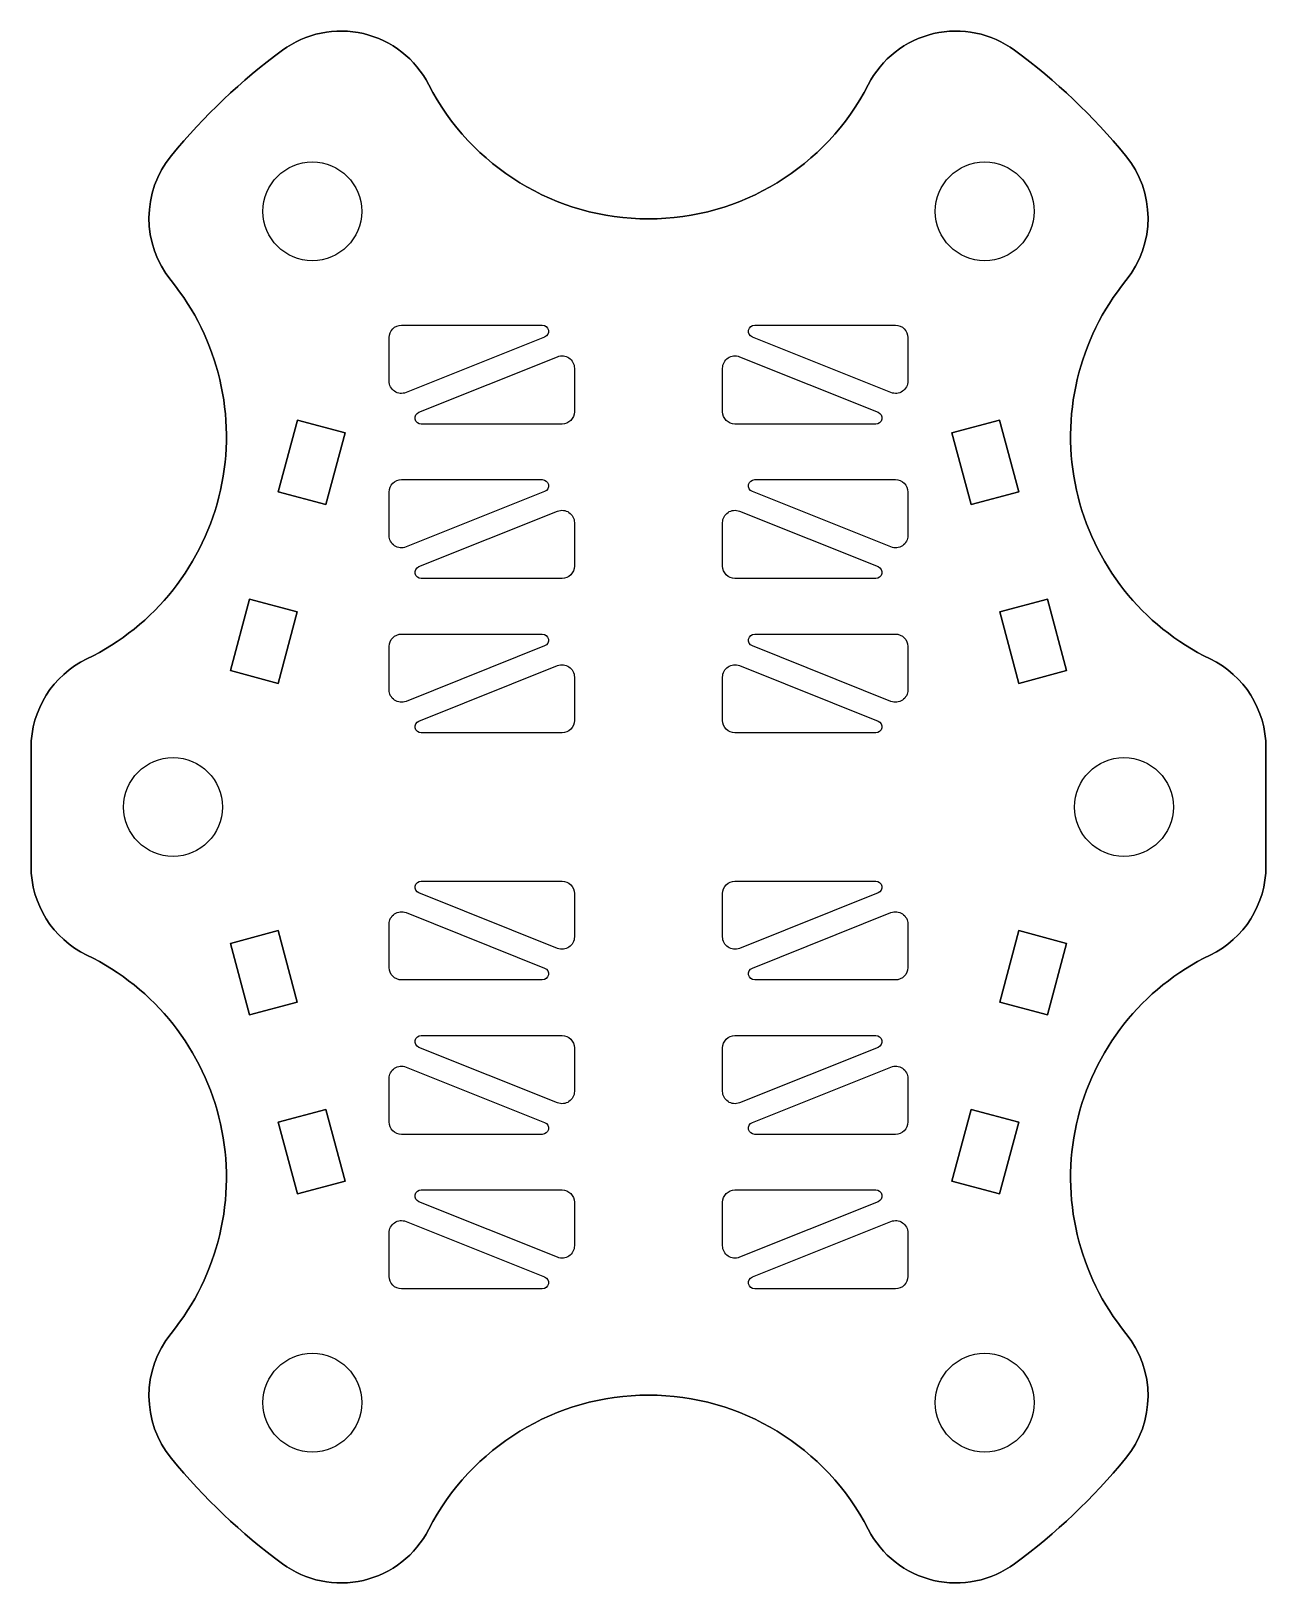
# Model space of a CAD drawing. Header units: millimetres. Extents: x -50 to 50, y -63 to 63.
import ezdxf

# ---------------------------------------------------------------- set-up
doc = ezdxf.new("R2010")
doc.units = ezdxf.units.MM
doc.layers.get('0').update_dxf_attribs({"linetype": 'CONTINUOUS'})

msp = doc.modelspace()

# ---------------------------------------------------------------- linework, layer by layer
for points in [[(50, 4.79), (50, -4.79, -0.28776), (45.48, -11.99, 0.48407), (38.66, -42.62, -0.35663), (38.63, -52.74, -0.062129), (29.65, -61.26, -0.462048), (17.79, -58.47, 0.610668), (-17.79, -58.47, -0.462048), (-29.65, -61.26, -0.062129), (-38.63, -52.74, -0.35663), (-38.66, -42.62, 0.48407), (-45.48, -11.99, -0.28776), (-50, -4.79), (-50, 4.79, -0.28776), (-45.48, 11.99, 0.48407), (-38.66, 42.62, -0.35663), (-38.63, 52.74, -0.062129), (-29.65, 61.26, -0.462048), (-17.79, 58.47, 0.610668), (17.79, 58.47, -0.462048), (29.65, 61.26, -0.062129), (38.63, 52.74, -0.35663), (38.66, 42.62, 0.48407), (45.48, 11.99, -0.28776)], [(50, -4.79), (50, 4.79, 0.28776), (45.48, 11.99, -0.48407), (38.66, 42.62, 0.35663), (38.63, 52.74, 0.062129), (29.65, 61.26, 0.462048), (17.79, 58.47, -0.610668), (-17.79, 58.47, 0.462048), (-29.65, 61.26, 0.062129), (-38.63, 52.74, 0.35663), (-38.66, 42.62, -0.48407), (-45.48, 11.99, 0.28776), (-50, 4.79), (-50, -4.79, 0.28776), (-45.48, -11.99, -0.48407), (-38.66, -42.62, 0.35663), (-38.63, -52.74, 0.062129), (-29.65, -61.26, 0.462048), (-17.79, -58.47, -0.610668), (17.79, -58.47, 0.462048), (29.65, -61.26, 0.062129), (38.63, -52.74, 0.35663), (38.66, -42.62, -0.48407), (45.48, -11.99, 0.28776)], [(-8.6, 39, -0.825793), (-8.41, 38.04), (-19.63, 33.55, -0.530598), (-21, 34.48), (-21, 38, -0.414214), (-20, 39)], [(-8.6, 39, -0.825793), (-8.41, 38.04), (-19.63, 33.55, -0.530598), (-21, 34.48), (-21, 38, -0.414214), (-20, 39)], [(8.41, 38.04, -0.825793), (8.6, 39), (20, 39, -0.414214), (21, 38), (21, 34.48, -0.530598), (19.63, 33.55)], [(8.41, 38.04, -0.825793), (8.6, 39), (20, 39, -0.414214), (21, 38), (21, 34.48, -0.530598), (19.63, 33.55)], [(-6, 32, -0.414214), (-7, 31), (-18.4, 31, -0.825793), (-18.59, 31.96), (-7.37, 36.45, -0.530598), (-6, 35.52)], [(-6, 32, -0.414214), (-7, 31), (-18.4, 31, -0.825793), (-18.59, 31.96), (-7.37, 36.45, -0.530598), (-6, 35.52)], [(7, 31, -0.414214), (6, 32), (6, 35.52, -0.530598), (7.37, 36.45), (18.59, 31.96, -0.825793), (18.4, 31)], [(7, 31, -0.414214), (6, 32), (6, 35.52, -0.530598), (7.37, 36.45), (18.59, 31.96, -0.825793), (18.4, 31)], [(-8.6, 26.5, -0.825793), (-8.41, 25.54), (-19.63, 21.05, -0.530598), (-21, 21.98), (-21, 25.5, -0.414214), (-20, 26.5)], [(-8.6, 26.5, -0.825793), (-8.41, 25.54), (-19.63, 21.05, -0.530598), (-21, 21.98), (-21, 25.5, -0.414214), (-20, 26.5)], [(8.41, 25.54, -0.825793), (8.6, 26.5), (20, 26.5, -0.414214), (21, 25.5), (21, 21.98, -0.530598), (19.63, 21.05)], [(8.41, 25.54, -0.825793), (8.6, 26.5), (20, 26.5, -0.414214), (21, 25.5), (21, 21.98, -0.530598), (19.63, 21.05)], [(-6, 19.5, -0.414214), (-7, 18.5), (-18.4, 18.5, -0.825793), (-18.59, 19.46), (-7.37, 23.95, -0.530598), (-6, 23.02)], [(-6, 19.5, -0.414214), (-7, 18.5), (-18.4, 18.5, -0.825793), (-18.59, 19.46), (-7.37, 23.95, -0.530598), (-6, 23.02)], [(7, 18.5, -0.414214), (6, 19.5), (6, 23.02, -0.530598), (7.37, 23.95), (18.59, 19.46, -0.825793), (18.4, 18.5)], [(7, 18.5, -0.414214), (6, 19.5), (6, 23.02, -0.530598), (7.37, 23.95), (18.59, 19.46, -0.825793), (18.4, 18.5)], [(-19.63, 8.55, -0.530598), (-21, 9.48), (-21, 13, -0.414214), (-20, 14), (-8.6, 14, -0.825793), (-8.41, 13.04)], [(-19.63, 8.55, -0.530598), (-21, 9.48), (-21, 13, -0.414214), (-20, 14), (-8.6, 14, -0.825793), (-8.41, 13.04)], [(21, 9.48, -0.530598), (19.63, 8.55), (8.41, 13.04, -0.825793), (8.6, 14), (20, 14, -0.414214), (21, 13)], [(21, 9.48, -0.530598), (19.63, 8.55), (8.41, 13.04, -0.825793), (8.6, 14), (20, 14, -0.414214), (21, 13)], [(-18.4, 6, -0.825793), (-18.59, 6.96), (-7.37, 11.45, -0.530598), (-6, 10.52), (-6, 7, -0.414214), (-7, 6)], [(-18.4, 6, -0.825793), (-18.59, 6.96), (-7.37, 11.45, -0.530598), (-6, 10.52), (-6, 7, -0.414214), (-7, 6)], [(18.59, 6.96, -0.825793), (18.4, 6), (7, 6, -0.414214), (6, 7), (6, 10.52, -0.530598), (7.37, 11.45)], [(18.59, 6.96, -0.825793), (18.4, 6), (7, 6, -0.414214), (6, 7), (6, 10.52, -0.530598), (7.37, 11.45)], [(-18.59, -6.96, -0.825793), (-18.4, -6), (-7, -6, -0.414214), (-6, -7), (-6, -10.52, -0.530598), (-7.37, -11.45)], [(-18.59, -6.96, -0.825793), (-18.4, -6), (-7, -6, -0.414214), (-6, -7), (-6, -10.52, -0.530598), (-7.37, -11.45)], [(18.4, -6, -0.825793), (18.59, -6.96), (7.37, -11.45, -0.530598), (6, -10.52), (6, -7, -0.414214), (7, -6)], [(18.4, -6, -0.825793), (18.59, -6.96), (7.37, -11.45, -0.530598), (6, -10.52), (6, -7, -0.414214), (7, -6)], [(-21, -9.48, -0.530598), (-19.63, -8.55), (-8.41, -13.04, -0.825793), (-8.6, -14), (-20, -14, -0.414214), (-21, -13)], [(-21, -9.48, -0.530598), (-19.63, -8.55), (-8.41, -13.04, -0.825793), (-8.6, -14), (-20, -14, -0.414214), (-21, -13)], [(19.63, -8.55, -0.530598), (21, -9.48), (21, -13, -0.414214), (20, -14), (8.6, -14, -0.825793), (8.41, -13.04)], [(19.63, -8.55, -0.530598), (21, -9.48), (21, -13, -0.414214), (20, -14), (8.6, -14, -0.825793), (8.41, -13.04)], [(-7, -18.5, -0.414214), (-6, -19.5), (-6, -23.02, -0.530598), (-7.37, -23.95), (-18.59, -19.46, -0.825793), (-18.4, -18.5)], [(-7, -18.5, -0.414214), (-6, -19.5), (-6, -23.02, -0.530598), (-7.37, -23.95), (-18.59, -19.46, -0.825793), (-18.4, -18.5)], [(6, -19.5, -0.414214), (7, -18.5), (18.4, -18.5, -0.825793), (18.59, -19.46), (7.37, -23.95, -0.530598), (6, -23.02)], [(6, -19.5, -0.414214), (7, -18.5), (18.4, -18.5, -0.825793), (18.59, -19.46), (7.37, -23.95, -0.530598), (6, -23.02)], [(-8.41, -25.54, -0.825793), (-8.6, -26.5), (-20, -26.5, -0.414214), (-21, -25.5), (-21, -21.98, -0.530598), (-19.63, -21.05)], [(-8.41, -25.54, -0.825793), (-8.6, -26.5), (-20, -26.5, -0.414214), (-21, -25.5), (-21, -21.98, -0.530598), (-19.63, -21.05)], [(8.6, -26.5, -0.825793), (8.41, -25.54), (19.63, -21.05, -0.530598), (21, -21.98), (21, -25.5, -0.414214), (20, -26.5)], [(8.6, -26.5, -0.825793), (8.41, -25.54), (19.63, -21.05, -0.530598), (21, -21.98), (21, -25.5, -0.414214), (20, -26.5)], [(-7, -31, -0.414214), (-6, -32), (-6, -35.52, -0.530598), (-7.37, -36.45), (-18.59, -31.96, -0.825793), (-18.4, -31)], [(-7, -31, -0.414214), (-6, -32), (-6, -35.52, -0.530598), (-7.37, -36.45), (-18.59, -31.96, -0.825793), (-18.4, -31)], [(6, -32, -0.414214), (7, -31), (18.4, -31, -0.825793), (18.59, -31.96), (7.37, -36.45, -0.530598), (6, -35.52)], [(6, -32, -0.414214), (7, -31), (18.4, -31, -0.825793), (18.59, -31.96), (7.37, -36.45, -0.530598), (6, -35.52)], [(-8.41, -38.04, -0.825793), (-8.6, -39), (-20, -39, -0.414214), (-21, -38), (-21, -34.48, -0.530598), (-19.63, -33.55)], [(-8.41, -38.04, -0.825793), (-8.6, -39), (-20, -39, -0.414214), (-21, -38), (-21, -34.48, -0.530598), (-19.63, -33.55)], [(8.6, -39, -0.825793), (8.41, -38.04), (19.63, -33.55, -0.530598), (21, -34.48), (21, -38, -0.414214), (20, -39)], [(8.6, -39, -0.825793), (8.41, -38.04), (19.63, -33.55, -0.530598), (21, -34.48), (21, -38, -0.414214), (20, -39)]]:
    msp.add_lwpolyline(points, format="xyb", close=True)
for points in [[(-29.98, 25.52), (-26.12, 24.49), (-24.56, 30.28), (-28.43, 31.32)], [(-26.12, 24.49), (-29.98, 25.52), (-28.43, 31.32), (-24.56, 30.28)], [(26.12, 24.49), (29.98, 25.52), (28.43, 31.32), (24.56, 30.28)], [(29.98, 25.52), (26.12, 24.49), (24.56, 30.28), (28.43, 31.32)], [(-30, 10), (-28.45, 15.8), (-32.31, 16.83), (-33.86, 11.04)], [(-28.45, 15.8), (-30, 10), (-33.86, 11.04), (-32.31, 16.83)], [(28.45, 15.8), (30, 10), (33.86, 11.04), (32.31, 16.83)], [(30, 10), (28.45, 15.8), (32.31, 16.83), (33.86, 11.04)], [(-28.45, -15.8), (-30, -10), (-33.86, -11.04), (-32.31, -16.83)], [(-30, -10), (-28.45, -15.8), (-32.31, -16.83), (-33.86, -11.04)], [(30, -10), (28.45, -15.8), (32.31, -16.83), (33.86, -11.04)], [(28.45, -15.8), (30, -10), (33.86, -11.04), (32.31, -16.83)], [(-26.12, -24.49), (-29.98, -25.52), (-28.43, -31.32), (-24.56, -30.28)], [(-29.98, -25.52), (-26.12, -24.49), (-24.56, -30.28), (-28.43, -31.32)], [(29.98, -25.52), (26.12, -24.49), (24.56, -30.28), (28.43, -31.32)], [(26.12, -24.49), (29.98, -25.52), (28.43, -31.32), (24.56, -30.28)]]:
    msp.add_lwpolyline(points, close=True)
for centre in [(-27.22, 48.22), (-27.22, 48.22), (27.22, 48.22), (27.22, 48.22), (-38.5, 0), (-38.5, 0), (38.5, 0), (38.5, 0), (-27.22, -48.22), (-27.22, -48.22), (27.22, -48.22), (27.22, -48.22)]:
    msp.add_circle(centre, 4)

doc.saveas('drawing.dxf')
